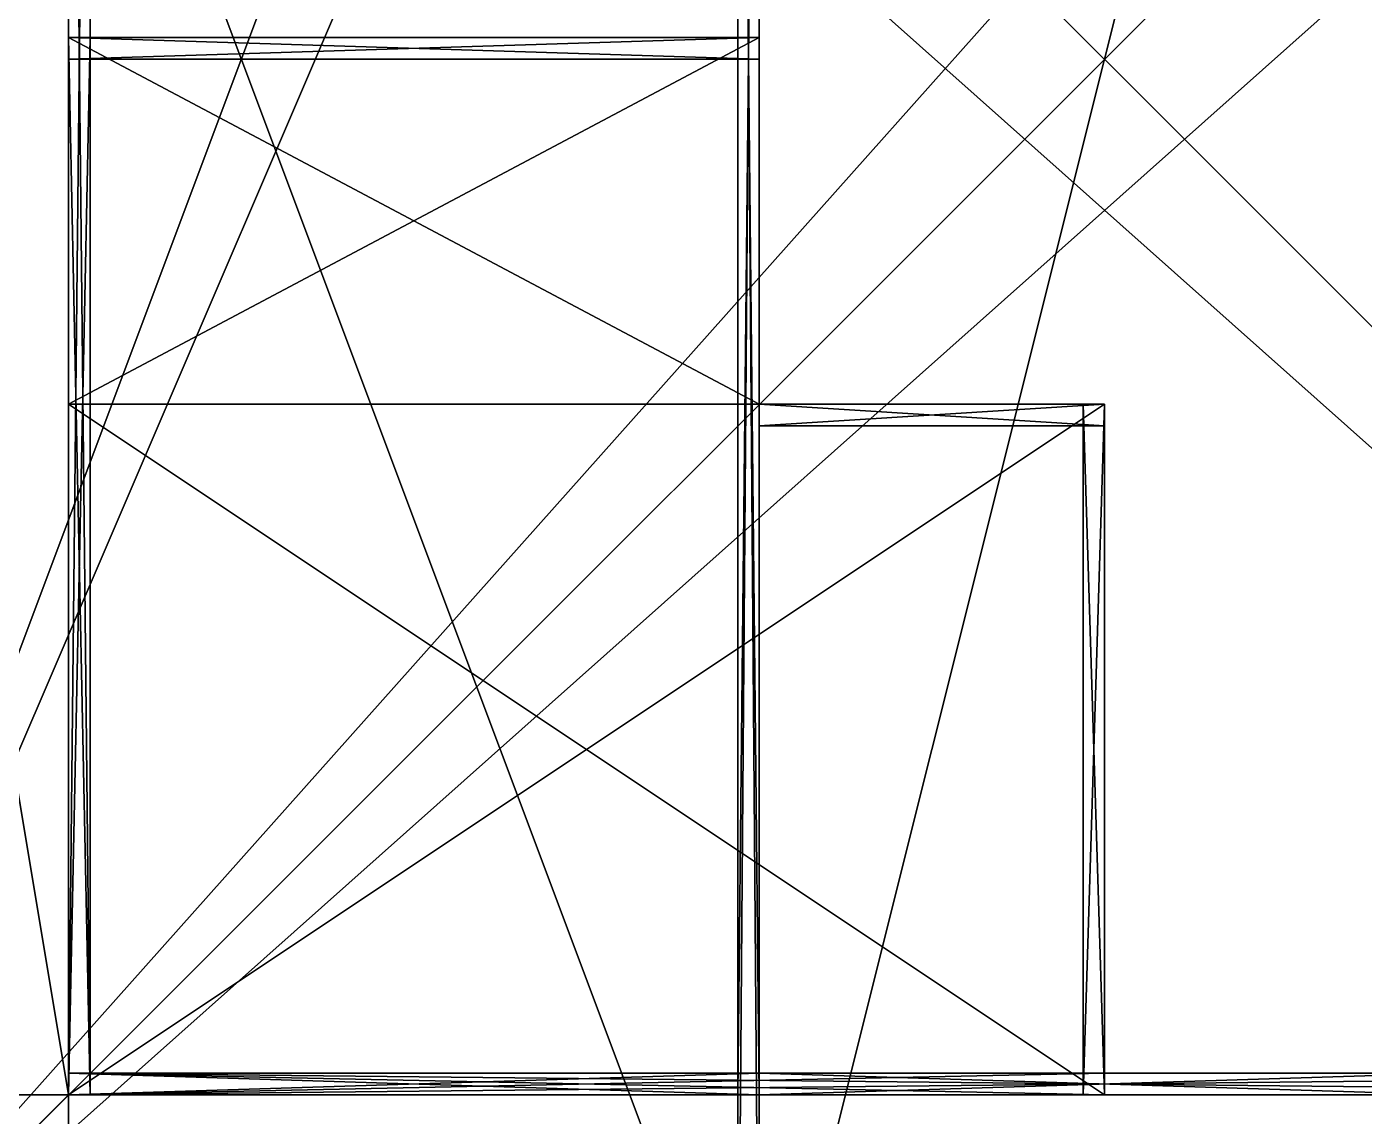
# Model space of a CAD drawing. Extents: x -3136 to 3456, y -896 to 5632.
# Drawn here: x -1823 to -832, y 240 to 1048 of the extents above; entities that cross this region are included whole.
import ezdxf

# ---------------------------------------------------------------- set-up
doc = ezdxf.new("R2010")
doc.units = 0

msp = doc.modelspace()

# ---------------------------------------------------------------- meshes
at = {"layer": 'OBJECT001', "color": 50}
mesh = msp.add_polyface(dxfattribs=at)
corners = [(-1792, 256, 416), (-1792, 272, 416), (-256, 272, 416), (-256, 256, 416), (-1792, 272, 288), (-1792, 256, 288), (-256, 256, 288), (-256, 272, 288)]
mesh.append_faces([[corners[k] for k in face] for face in [(1, 3, 0), (5, 7, 4), (4, 0, 5), (6, 2, 7), (7, 1, 4), (5, 3, 6)]], dxfattribs={"vtx0": -1})
mesh.append_faces([[corners[k] for k in face] for face in [(1, 2, 3), (5, 6, 7), (4, 1, 0), (6, 3, 2), (7, 2, 1), (5, 0, 3)]], dxfattribs={"vtx2": -1})
at = {"layer": 'OBJECT004', "color": 50}
mesh = msp.add_polyface(dxfattribs=at)
corners = [(-1792, 256, 416), (-1792, 1792, 416), (-1776, 1792, 416), (-1776, 256, 416), (-1792, 1792, 288), (-1792, 256, 288), (-1776, 256, 288), (-1776, 1792, 288)]
mesh.append_faces([[corners[k] for k in face] for face in [(1, 3, 0), (5, 7, 4), (4, 0, 5), (6, 2, 7), (7, 1, 4), (5, 3, 6)]], dxfattribs={"vtx0": -1})
mesh.append_faces([[corners[k] for k in face] for face in [(1, 2, 3), (5, 6, 7), (4, 1, 0), (6, 3, 2), (7, 2, 1), (5, 0, 3)]], dxfattribs={"vtx2": -1})
at = {"layer": 'OBJECT005', "color": 50}
mesh = msp.add_polyface(dxfattribs=at)
corners = [(-1792, 256, 560), (-1792, 272, 560), (-1024, 272, 560), (-1024, 256, 560), (-1792, 272, 432), (-1792, 256, 432), (-1024, 256, 432), (-1024, 272, 432)]
mesh.append_faces([[corners[k] for k in face] for face in [(1, 3, 0), (5, 7, 4), (4, 0, 5), (6, 2, 7), (7, 1, 4), (5, 3, 6)]], dxfattribs={"vtx0": -1})
mesh.append_faces([[corners[k] for k in face] for face in [(1, 2, 3), (5, 6, 7), (4, 1, 0), (6, 3, 2), (7, 2, 1), (5, 0, 3)]], dxfattribs={"vtx2": -1})
at = {"layer": 'OBJECT007', "color": 50}
mesh = msp.add_polyface(dxfattribs=at)
corners = [(-1792, 256, 560), (-1792, 1040, 560), (-1776, 1040, 560), (-1776, 256, 560), (-1792, 1040, 432), (-1792, 256, 432), (-1776, 256, 432), (-1776, 1040, 432)]
mesh.append_faces([[corners[k] for k in face] for face in [(1, 3, 0), (5, 7, 4), (4, 0, 5), (6, 2, 7), (7, 1, 4), (5, 3, 6)]], dxfattribs={"vtx0": -1})
mesh.append_faces([[corners[k] for k in face] for face in [(1, 2, 3), (5, 6, 7), (4, 1, 0), (6, 3, 2), (7, 2, 1), (5, 0, 3)]], dxfattribs={"vtx2": -1})
at = {"layer": 'OBJECT009', "color": 50}
mesh = msp.add_polyface(dxfattribs=at)
corners = [(-1792, 1024, 560), (-1792, 1040, 560), (-1280, 1040, 560), (-1280, 1024, 560), (-1792, 1040, 432), (-1792, 1024, 432), (-1280, 1024, 432), (-1280, 1040, 432)]
mesh.append_faces([[corners[k] for k in face] for face in [(1, 3, 0), (5, 7, 4), (4, 0, 5), (6, 2, 7), (7, 1, 4), (5, 3, 6)]], dxfattribs={"vtx0": -1})
mesh.append_faces([[corners[k] for k in face] for face in [(1, 2, 3), (5, 6, 7), (4, 1, 0), (6, 3, 2), (7, 2, 1), (5, 0, 3)]], dxfattribs={"vtx2": -1})
at = {"layer": 'OBJECT010', "color": 50}
mesh = msp.add_polyface(dxfattribs=at)
corners = [(-1040, 256, 560), (-1040, 768, 560), (-1024, 768, 560), (-1024, 256, 560), (-1040, 768, 432), (-1040, 256, 432), (-1024, 256, 432), (-1024, 768, 432)]
mesh.append_faces([[corners[k] for k in face] for face in [(1, 3, 0), (5, 7, 4), (4, 0, 5), (6, 2, 7), (7, 1, 4), (5, 3, 6)]], dxfattribs={"vtx0": -1})
mesh.append_faces([[corners[k] for k in face] for face in [(1, 2, 3), (5, 6, 7), (4, 1, 0), (6, 3, 2), (7, 2, 1), (5, 0, 3)]], dxfattribs={"vtx2": -1})
at = {"layer": 'OBJECT011', "color": 50}
mesh = msp.add_polyface(dxfattribs=at)
corners = [(-1792, 256, 128), (-1792, 1792, 128), (-1776, 1792, 128), (-1776, 256, 128), (-1792, 1792), (-1792, 256), (-1776, 256), (-1776, 1792)]
mesh.append_faces([[corners[k] for k in face] for face in [(1, 3, 0), (5, 7, 4), (4, 0, 5), (6, 2, 7), (7, 1, 4), (5, 3, 6)]], dxfattribs={"vtx0": -1})
mesh.append_faces([[corners[k] for k in face] for face in [(1, 2, 3), (5, 6, 7), (4, 1, 0), (6, 3, 2), (7, 2, 1), (5, 0, 3)]], dxfattribs={"vtx2": -1})
at = {"layer": 'OBJECT015', "color": 50}
mesh = msp.add_polyface(dxfattribs=at)
corners = [(-1280, 752, 560), (-1280, 768, 560), (-1024, 768, 560), (-1024, 752, 560), (-1280, 768, 432), (-1280, 752, 432), (-1024, 752, 432), (-1024, 768, 432)]
mesh.append_faces([[corners[k] for k in face] for face in [(1, 3, 0), (5, 7, 4), (4, 0, 5), (6, 2, 7), (7, 1, 4), (5, 3, 6)]], dxfattribs={"vtx0": -1})
mesh.append_faces([[corners[k] for k in face] for face in [(1, 2, 3), (5, 6, 7), (4, 1, 0), (6, 3, 2), (7, 2, 1), (5, 0, 3)]], dxfattribs={"vtx2": -1})
at = {"layer": 'OBJECT016', "color": 50}
mesh = msp.add_polyface(dxfattribs=at)
corners = [(-1792, 256, 576), (-1792, 768, 576), (-1024, 768, 576), (-1024, 256, 576), (-1792, 768, 560), (-1792, 256, 560), (-1024, 256, 560), (-1024, 768, 560)]
mesh.append_faces([[corners[k] for k in face] for face in [(1, 3, 0), (5, 7, 4), (4, 0, 5), (6, 2, 7), (5, 3, 6), (7, 1, 4)]], dxfattribs={"vtx0": -1})
mesh.append_faces([[corners[k] for k in face] for face in [(1, 2, 3), (5, 6, 7), (4, 1, 0), (6, 3, 2), (5, 0, 3), (7, 2, 1)]], dxfattribs={"vtx2": -1})
at = {"layer": 'OBJECT017', "color": 50}
mesh = msp.add_polyface(dxfattribs=at)
corners = [(-1280, 768, 576), (-1792, 768, 576), (-1792, 1040, 576), (-1280, 1040, 576), (-1280, 1040, 560), (-1792, 1040, 560), (-1792, 768, 560), (-1280, 768, 560)]
mesh.append_faces([[corners[k] for k in face] for face in [(1, 3, 0), (5, 7, 4), (5, 1, 6), (4, 2, 5), (6, 0, 7), (7, 3, 4)]], dxfattribs={"vtx0": -1})
mesh.append_faces([[corners[k] for k in face] for face in [(1, 2, 3), (5, 6, 7), (5, 2, 1), (4, 3, 2), (6, 1, 0), (7, 0, 3)]], dxfattribs={"vtx2": -1})
at = {"layer": 'OBJECT054', "color": 50}
mesh = msp.add_polyface(dxfattribs=at)
corners = [(-1280, 0, 144), (-2048, 0, 144), (-2048, 2048, 144), (-1280, 2048, 144), (-1280, 2048, 128), (-2048, 2048, 128), (-2048, 0, 128), (-1280, 0, 128)]
mesh.append_faces([[corners[k] for k in face] for face in [(1, 3, 0), (5, 7, 4), (5, 1, 6), (4, 2, 5), (6, 0, 7), (7, 3, 4)]], dxfattribs={"vtx0": -1})
mesh.append_faces([[corners[k] for k in face] for face in [(1, 2, 3), (5, 6, 7), (5, 2, 1), (4, 3, 2), (6, 1, 0), (7, 0, 3)]], dxfattribs={"vtx2": -1})
at = {"layer": 'OBJECT058', "color": 50}
mesh = msp.add_polyface(dxfattribs=at)
corners = [(-1280, 256, 128), (-1792, 256, 128), (-1792, 272, 128), (-1280, 272, 128), (-1280, 272), (-1792, 272), (-1792, 256), (-1280, 256)]
mesh.append_faces([[corners[k] for k in face] for face in [(1, 3, 0), (5, 7, 4), (5, 1, 6), (4, 2, 5), (6, 0, 7), (7, 3, 4)]], dxfattribs={"vtx0": -1})
mesh.append_faces([[corners[k] for k in face] for face in [(1, 2, 3), (5, 6, 7), (5, 2, 1), (4, 3, 2), (6, 1, 0), (7, 0, 3)]], dxfattribs={"vtx2": -1})
at = {"layer": 'OBJECT063', "color": 50}
mesh = msp.add_polyface(dxfattribs=at)
corners = [(-1296, 256, 128), (-1296, 1792, 128), (-1280, 1792, 128), (-1280, 256, 128), (-1296, 1792), (-1296, 256), (-1280, 256), (-1280, 1792)]
mesh.append_faces([[corners[k] for k in face] for face in [(1, 3, 0), (5, 7, 4), (4, 0, 5), (6, 2, 7), (7, 1, 4), (5, 3, 6)]], dxfattribs={"vtx0": -1})
mesh.append_faces([[corners[k] for k in face] for face in [(1, 2, 3), (5, 6, 7), (4, 1, 0), (6, 3, 2), (7, 2, 1), (5, 0, 3)]], dxfattribs={"vtx2": -1})
at = {"layer": 'OBJECT064', "color": 50}
mesh = msp.add_polyface(dxfattribs=at)
corners = [(-1296, 0, 272), (-1296, 2048, 272), (-1280, 2048, 272), (-1280, 0, 272), (-1296, 2048, 144), (-1296, 0, 144), (-1280, 0, 144), (-1280, 2048, 144)]
mesh.append_faces([[corners[k] for k in face] for face in [(1, 3, 0), (5, 7, 4), (4, 0, 5), (6, 2, 7), (7, 1, 4), (5, 3, 6)]], dxfattribs={"vtx0": -1})
mesh.append_faces([[corners[k] for k in face] for face in [(1, 2, 3), (5, 6, 7), (4, 1, 0), (6, 3, 2), (7, 2, 1), (5, 0, 3)]], dxfattribs={"vtx2": -1})
at = {"layer": 'OBJECT067', "color": 50}
mesh = msp.add_polyface(dxfattribs=at)
corners = [(-2944, -896, 2176), (-2944, 5504, 2176), (3456, 5504, 2176), (3456, -896, 2176), (-2944, 5504, 2048), (-2944, -896, 2048), (3456, -896, 2048), (3456, 5504, 2048)]
mesh.append_faces([[corners[k] for k in face] for face in [(1, 3, 0), (5, 7, 4), (4, 0, 5), (6, 2, 7), (7, 1, 4), (5, 3, 6)]], dxfattribs={"vtx0": -1})
mesh.append_faces([[corners[k] for k in face] for face in [(1, 2, 3), (5, 6, 7), (4, 1, 0), (6, 3, 2), (7, 2, 1), (5, 0, 3)]], dxfattribs={"vtx2": -1})
at = {"layer": 'OBJECT261', "color": 50}
mesh = msp.add_polyface(dxfattribs=at)
corners = [(-1280, 0, 288), (-2048, 0, 288), (-2048, 1792, 288), (-1280, 1792, 288), (-2048, 1792, 272), (-2048, 0, 272), (-1280, 0, 272), (-1280, 1792, 272)]
mesh.append_faces([[corners[k] for k in face] for face in [(1, 3, 0), (5, 7, 4), (4, 1, 5), (5, 0, 6), (6, 3, 7), (7, 2, 4)]], dxfattribs={"vtx0": -1})
mesh.append_faces([[corners[k] for k in face] for face in [(1, 2, 3), (5, 6, 7), (4, 2, 1), (5, 1, 0), (6, 0, 3), (7, 3, 2)]], dxfattribs={"vtx2": -1})
at = {"layer": 'OBJECT262', "color": 50}
mesh = msp.add_polyface(dxfattribs=at)
corners = [(-768, 0, 288), (-1280, 0, 288), (-1280, 2048, 288), (-768, 2048, 288), (-1280, 2048, 272), (-1280, 0, 272), (-768, 0, 272), (-768, 2048, 272)]
mesh.append_faces([[corners[k] for k in face] for face in [(1, 3, 0), (5, 7, 4), (5, 0, 6), (4, 1, 5), (6, 3, 7), (7, 2, 4)]], dxfattribs={"vtx0": -1})
mesh.append_faces([[corners[k] for k in face] for face in [(1, 2, 3), (5, 6, 7), (5, 1, 0), (4, 2, 1), (6, 0, 3), (7, 3, 2)]], dxfattribs={"vtx2": -1})
at = {"layer": 'OBJECT293', "color": 50}
mesh = msp.add_polyface(dxfattribs=at)
corners = [(-2048, 0, 432), (-2048, 1824, 432), (-1824, 2048, 432), (-224, 2048, 432), (0, 1824, 432), (0, 0, 432), (-2048, 1824, 416), (-2048, 0, 416), (0, 0, 416), (0, 1824, 416), (-224, 2048, 416), (-1824, 2048, 416)]
mesh.append_faces([[corners[k] for k in face] for face in [(1, 5, 0), (7, 11, 6), (6, 0, 7), (8, 4, 9), (10, 2, 11), (7, 5, 8), (9, 3, 10), (11, 1, 6)]], dxfattribs={"vtx0": -1})
mesh.append_faces([[corners[k] for k in face] for face in [(1, 3, 4), (1, 4, 5), (7, 9, 10), (7, 10, 11)]], dxfattribs={"vtx0": -1, "vtx2": -1})
mesh.append_faces([[corners[k] for k in face] for face in [(1, 2, 3), (7, 8, 9), (6, 1, 0), (8, 5, 4), (10, 3, 2), (7, 0, 5), (9, 4, 3), (11, 2, 1)]], dxfattribs={"vtx2": -1})
at = {"layer": 'OBJECT304', "color": 50}
mesh = msp.add_polyface(dxfattribs=at)
corners = [(-1792, 256), (-1792, 1792), (-256, 1792), (-256, 256), (-256, 1792, -128), (-1792, 1792, -128), (-1792, 256, -128), (-256, 256, -128)]
mesh.append_faces([[corners[k] for k in face] for face in [(1, 3, 0), (5, 7, 4), (4, 1, 5), (7, 2, 4), (5, 0, 6), (6, 3, 7)]], dxfattribs={"vtx0": -1})
mesh.append_faces([[corners[k] for k in face] for face in [(1, 2, 3), (5, 6, 7), (4, 2, 1), (7, 3, 2), (5, 1, 0), (6, 0, 3)]], dxfattribs={"vtx2": -1})
at = {"layer": 'OBJECT305', "color": 50}
mesh = msp.add_polyface(dxfattribs=at)
corners = [(-256, 0), (-1792, 0), (-1792, 256), (-256, 256), (-1792, 256, -128), (-1792, 0, -128), (-256, 0, -128), (-256, 256, -128)]
mesh.append_faces([[corners[k] for k in face] for face in [(1, 3, 0), (5, 7, 4), (5, 0, 6), (6, 3, 7), (4, 1, 5), (7, 2, 4)]], dxfattribs={"vtx0": -1})
mesh.append_faces([[corners[k] for k in face] for face in [(1, 2, 3), (5, 6, 7), (5, 1, 0), (6, 0, 3), (4, 2, 1), (7, 3, 2)]], dxfattribs={"vtx2": -1})
at = {"layer": 'OBJECT306', "color": 50}
mesh = msp.add_polyface(dxfattribs=at)
corners = [(-2048, 256), (-2048, 1792), (-1792, 1792), (-1792, 256), (-1792, 1792, -128), (-2048, 1792, -128), (-2048, 256, -128), (-1792, 256, -128)]
mesh.append_faces([[corners[k] for k in face] for face in [(1, 3, 0), (5, 7, 4), (5, 0, 6), (4, 1, 5), (7, 2, 4), (6, 3, 7)]], dxfattribs={"vtx0": -1})
mesh.append_faces([[corners[k] for k in face] for face in [(1, 2, 3), (5, 6, 7), (5, 1, 0), (4, 2, 1), (7, 3, 2), (6, 0, 3)]], dxfattribs={"vtx2": -1})
at = {"layer": 'OBJECT307', "color": 50}
mesh = msp.add_polyface(dxfattribs=at)
corners = [(-1792, 0), (-2048, 0), (-2048, 256), (-1792, 256), (-2048, 256, -128), (-2048, 0, -128), (-1792, 0, -128), (-1792, 256, -128)]
mesh.append_faces([[corners[k] for k in face] for face in [(1, 3, 0), (5, 7, 4), (4, 1, 5), (5, 0, 6), (6, 3, 7), (7, 2, 4)]], dxfattribs={"vtx0": -1})
mesh.append_faces([[corners[k] for k in face] for face in [(1, 2, 3), (5, 6, 7), (4, 2, 1), (5, 1, 0), (6, 0, 3), (7, 3, 2)]], dxfattribs={"vtx2": -1})
at = {"layer": 'OBJECT315', "color": 50}
mesh = msp.add_polyface(dxfattribs=at)
corners = [(-1280, 256, 144), (-1280, 272, 144), (-768, 272, 144), (-768, 256, 144), (-1280, 272, 128), (-1280, 256, 128), (-768, 256, 128), (-768, 272, 128)]
mesh.append_faces([[corners[k] for k in face] for face in [(1, 3, 0), (5, 7, 4), (4, 0, 5), (6, 2, 7), (7, 1, 4), (5, 3, 6)]], dxfattribs={"vtx0": -1})
mesh.append_faces([[corners[k] for k in face] for face in [(1, 2, 3), (5, 6, 7), (4, 1, 0), (6, 3, 2), (7, 2, 1), (5, 0, 3)]], dxfattribs={"vtx2": -1})

doc.saveas('drawing.dxf')
